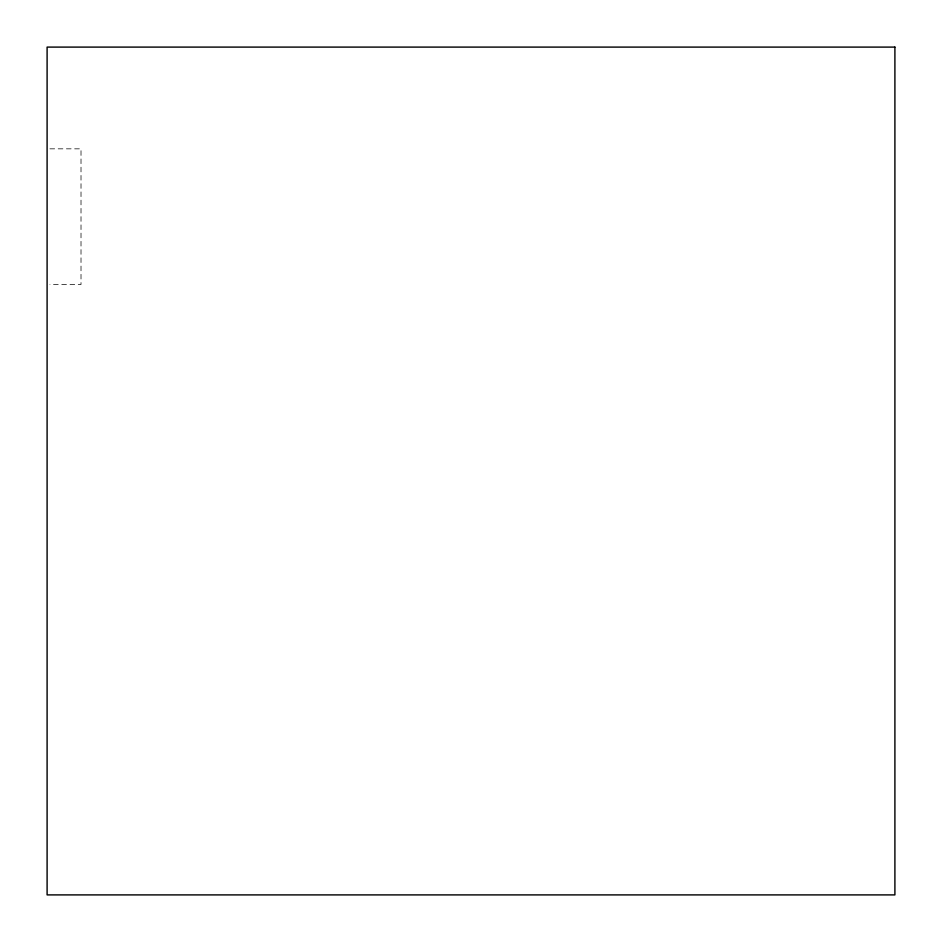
<?xml version="1.0" encoding="UTF-8"?>
<svg xmlns="http://www.w3.org/2000/svg" width="942" height="942" viewBox="0 0 942 942"><rect width="100%" height="100%" fill="white"/><g stroke="black" fill="none" stroke-linecap="round" stroke-linejoin="round"><path stroke-width="0.71" stroke-dasharray="4.71 3.53" d="M49.926 148.836L81.012 148.836L81.012 284.484L49.926 284.484"/><path stroke-width="1.41" d="M894.9 47.1L47.1 47.1L47.1 894.9L894.9 894.9L894.9 47.1"/></g></svg>
